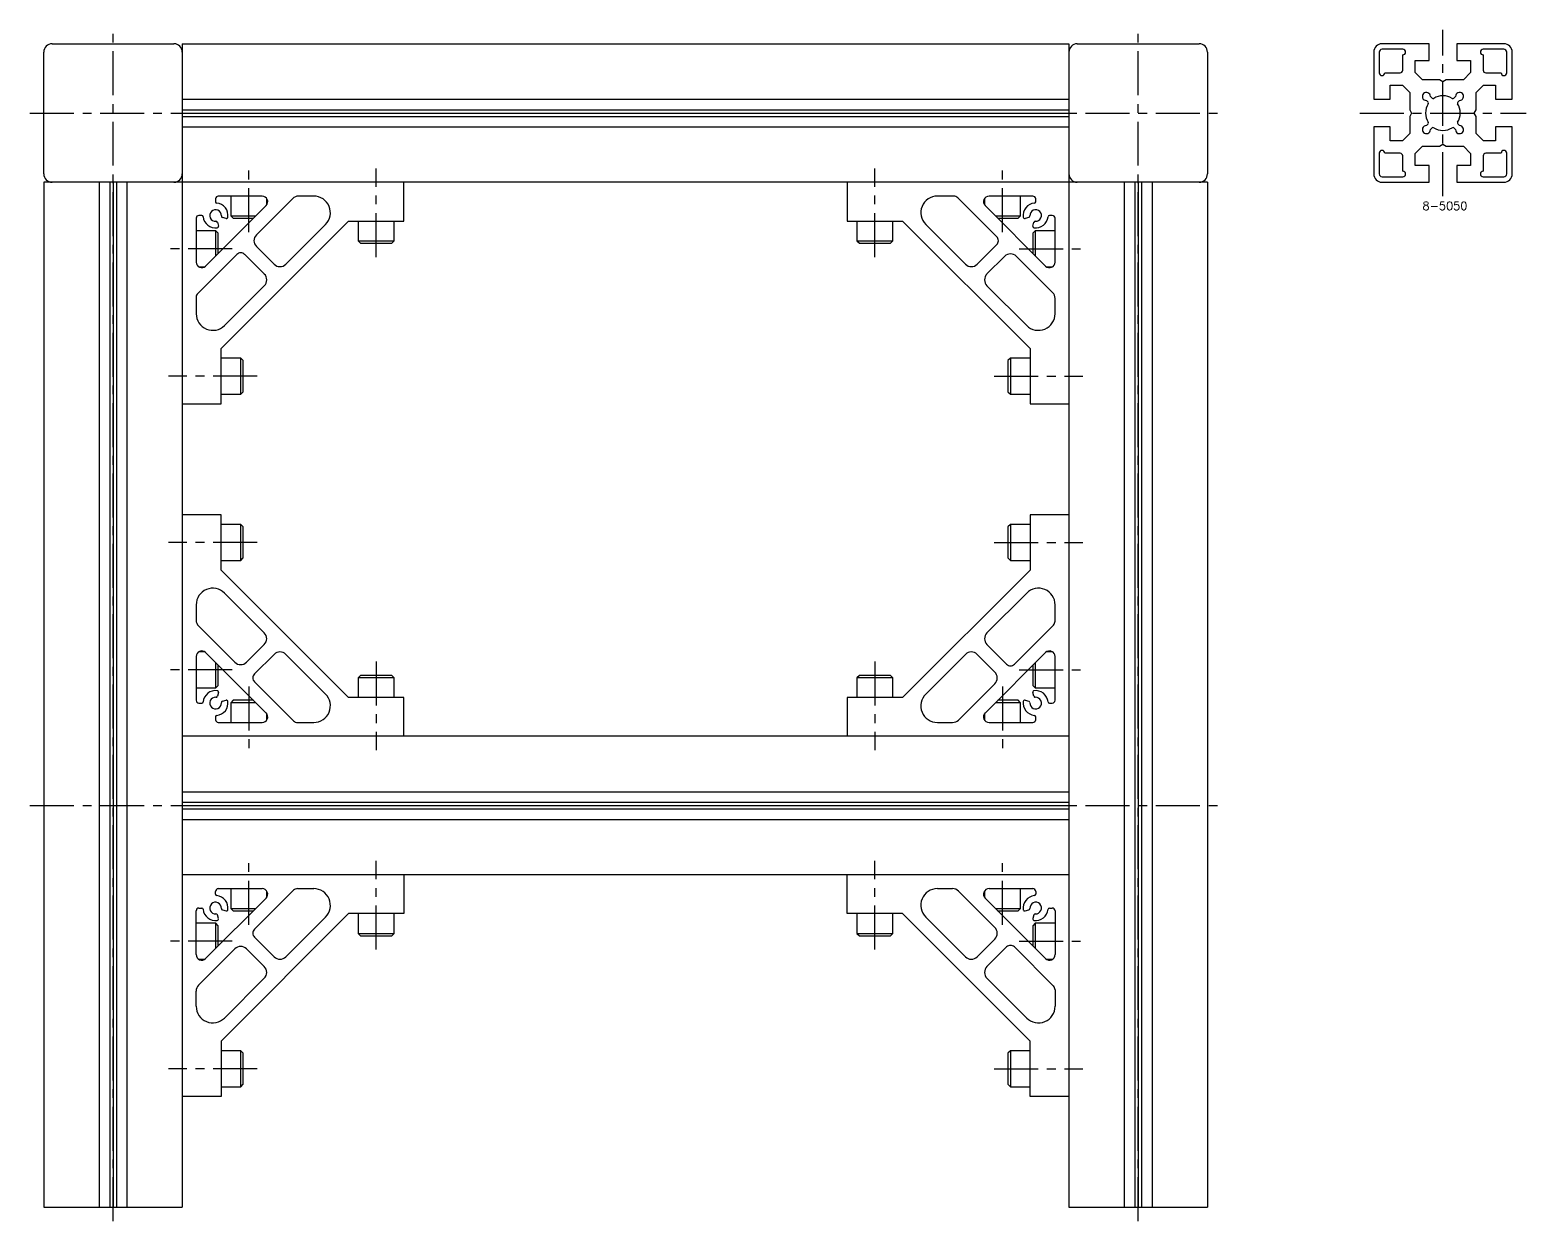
# Model space of a CAD drawing. Extents: x -5 to 1021, y -8 to 915.
# Drawn here: x 481 to 1021, y 5 to 435 of the extents above; entities that cross this region are included whole.
import ezdxf

# ---------------------------------------------------------------- set-up
doc = ezdxf.new("R2010")
doc.units = 0
doc.header["$LTSCALE"] = 0.5
doc.linetypes.add('CENTER', pattern=[50.8, 31.75, -6.35, 6.35, -6.35])
for name, color, linetype in [('MSM_CENTER', 1, 'CENTER'), ('MSM_CONTINUOUS', 7, 'CONTINUOUS'), ('MSM_PART_NUMBER', 7, 'CONTINUOUS')]:
    doc.layers.add(name, color=color, linetype=linetype)
doc.styles.get("Standard").update_dxf_attribs({"font": 'txt.shx', "height": 3, "bigfont": 'bigfont.shx'})

# ---------------------------------------------------------------- blocks, each defined once
blk = doc.blocks.new('*U10')
at = {"layer": 'MSM_PART_NUMBER'}
blk.add_text('8-5050', height=3, dxfattribs=at).set_placement((983.62, 369.97))

msp = doc.modelspace()

# ---------------------------------------------------------------- linework, layer by layer
at = {"layer": 'MSM_CENTER'}
for p, q in [((511, 5), (511, 435)), ((881, 5), (881, 435)), ((991, 375), (991, 435)), ((481, 405), (911, 405)), ((961, 405), (1021, 405)), ((560, 362), (560, 385)), ((606, 353), (606, 385)), ((786, 353), (786, 385)), ((832, 362), (832, 385)), ((554, 356), (531, 356)), ((838, 356), (861, 356)), ((563, 310), (531, 310)), ((829, 310), (861, 310)), ((563, 250), (531, 250)), ((829, 250), (861, 250)), ((606, 207), (606, 175)), ((786, 207), (786, 175)), ((554, 204), (531, 204)), ((838, 204), (861, 204)), ((560, 198), (560, 175)), ((832, 198), (832, 175)), ((481, 155), (911, 155)), ((560, 112), (560, 135)), ((606, 103), (606, 135)), ((786, 103), (786, 135)), ((832, 112), (832, 135)), ((554, 106), (531, 106)), ((838, 106), (861, 106)), ((563, 60), (531, 60)), ((829, 60), (861, 60))]:
    msp.add_line(p, q, dxfattribs=at)
at = {"layer": 'MSM_CONTINUOUS'}
for p, q in [((486, 383), (486, 427)), ((489, 430), (533, 430)), ((536, 430), (536, 10)), ((536, 430), (856, 430)), ((856, 430), (856, 10)), ((859, 430), (903, 430)), ((906, 427), (906, 383)), ((966, 427), (966, 410)), ((968, 427), (968, 419.5)), ((986, 430), (969, 430)), ((976.5, 428), (969, 428)), ((986, 424), (986, 430)), ((1013, 430), (996, 430)), ((996, 430), (996, 424)), ((1013, 428), (1005.5, 428)), ((1014, 419.5), (1014, 427)), ((1016, 410), (1016, 427)), ((976.5, 420.5), (976.5, 426)), ((981, 419.6), (981, 424)), ((981, 424), (986, 424)), ((996, 424), (1001, 424)), ((1001, 424), (1001, 419.6)), ((1005.5, 426), (1005.5, 420.5)), ((970, 419.5), (975.5, 419.5)), ((983.6, 417), (981, 419.6)), ((989.79, 417), (983.6, 417)), ((991, 416.3), (989.79, 417)), ((992.21, 417), (991, 416.3)), ((998.4, 417), (992.21, 417)), ((1001, 419.6), (998.4, 417)), ((1006.5, 419.5), (1012, 419.5)), ((972, 410), (972, 415)), ((972, 415), (976.4, 415)), ((976.4, 415), (979, 412.4)), ((979, 412.4), (979, 406.21)), ((987.05, 410.36), (986.45, 410.96)), ((995.55, 410.96), (994.95, 410.36)), ((1003, 412.4), (1005.6, 415)), ((1003, 406.21), (1003, 412.4)), ((1005.6, 415), (1010, 415)), ((1010, 415), (1010, 410)), ((536, 410), (856, 410)), ((536, 406.21), (856, 406.21)), ((536, 405), (856, 405)), ((966, 410), (972, 410)), ((979, 406.21), (979.7, 405)), ((979.7, 405), (979, 403.79)), ((985.04, 409.55), (985.64, 408.95)), ((996.36, 408.95), (996.96, 409.55)), ((1002.3, 405), (1003, 406.21)), ((1003, 403.79), (1002.3, 405)), ((1010, 410), (1016, 410)), ((536, 403.79), (856, 403.79)), ((536, 400), (856, 400)), ((972, 400), (966, 400)), ((966, 400), (966, 383)), ((972, 395), (972, 400)), ((979, 403.79), (979, 397.6)), ((985.64, 401.05), (985.04, 400.45)), ((986.45, 399.04), (987.05, 399.64)), ((994.95, 399.64), (995.55, 399.04)), ((996.96, 400.45), (996.36, 401.05)), ((1003, 397.6), (1003, 403.79)), ((1016, 400), (1010, 400)), ((1010, 400), (1010, 395)), ((1016, 383), (1016, 400)), ((976.4, 395), (972, 395)), ((979, 397.6), (976.4, 395)), ((1005.6, 395), (1003, 397.6)), ((1010, 395), (1005.6, 395)), ((968, 390.5), (968, 383)), ((975.5, 390.5), (970, 390.5)), ((976.5, 384), (976.5, 389.5)), ((981, 390.4), (983.6, 393)), ((981, 386), (981, 390.4)), ((983.6, 393), (989.79, 393)), ((989.79, 393), (991, 393.7)), ((991, 393.7), (992.21, 393)), ((992.21, 393), (998.4, 393)), ((998.4, 393), (1001, 390.4)), ((1001, 390.4), (1001, 386)), ((1005.5, 389.5), (1005.5, 384)), ((1012, 390.5), (1006.5, 390.5)), ((1014, 383), (1014, 390.5)), ((986, 386), (981, 386)), ((986, 380), (986, 386)), ((1001, 386), (996, 386)), ((996, 386), (996, 380)), ((906, 380), (486, 380)), ((486, 380), (486, 10)), ((506, 380), (506, 10)), ((509.79, 380), (509.79, 10)), ((511, 380), (511, 10)), ((512.21, 380), (512.21, 10)), ((516, 380), (516, 10)), ((616, 366), (616, 380)), ((776, 380), (776, 366)), ((876, 380), (876, 10)), ((879.79, 380), (879.79, 10)), ((881, 380), (881, 10)), ((882.21, 380), (882.21, 10)), ((886, 380), (886, 10)), ((906, 380), (906, 10)), ((969, 382), (976.5, 382)), ((969, 380), (986, 380)), ((996, 380), (1013, 380)), ((1005.5, 382), (1013, 382)), ((548, 374), (548, 372.97)), ((564.82, 375), (549, 375)), ((553.5, 375), (553.5, 367.87)), ((575.84, 374.12), (562.75, 361.03)), ((566.5, 371.91), (566.5, 374.09)), ((583.45, 375), (577.96, 375)), ((814.45, 375), (808.55, 375)), ((829.96, 360.32), (815.86, 374.41)), ((825.5, 374.09), (825.5, 371.91)), ((843, 375), (827.18, 375)), ((838.5, 367.87), (838.5, 375)), ((844, 372.97), (844, 374)), ((543.03, 368), (542, 368)), ((544.41, 349.76), (566.24, 371.59)), ((551.83, 366.97), (550.46, 367.34)), ((553.5, 367.87), (554.37, 367)), ((553.5, 367.87), (562.52, 367.87)), ((825.76, 371.59), (847.59, 349.76)), ((829.48, 367.87), (838.5, 367.87)), ((837.63, 367), (838.5, 367.87)), ((841.54, 367.34), (840.17, 366.97)), ((850, 368), (848.97, 368)), ((541, 367), (541, 351.18)), ((548.13, 362.5), (541, 362.5)), ((549, 361.63), (548.13, 362.5)), ((548.13, 353.48), (548.13, 362.5)), ((548.66, 365.54), (549.03, 364.17)), ((550, 319.99), (596.01, 366)), ((554.37, 367), (561.65, 367)), ((573.36, 350.42), (587.69, 364.76)), ((596.01, 366), (616, 366)), ((599.5, 366), (599.5, 358.87)), ((612.5, 358.87), (612.5, 366)), ((776, 366), (795.99, 366)), ((779.5, 366), (779.5, 358.87)), ((792.5, 358.87), (792.5, 366)), ((795.99, 366), (842, 319.99)), ((804.31, 364.76), (818.64, 350.42)), ((830.35, 367), (837.63, 367)), ((842.97, 364.17), (843.34, 365.54)), ((843.87, 362.5), (843, 361.63)), ((851, 362.5), (843.87, 362.5)), ((843.87, 362.5), (843.87, 353.48)), ((851, 351.18), (851, 367)), ((549, 354.35), (549, 361.63)), ((562.75, 356.79), (569.11, 350.42)), ((599.5, 358.87), (600.37, 358)), ((599.5, 358.87), (612.5, 358.87)), ((600.37, 358), (611.63, 358)), ((611.63, 358), (612.5, 358.87)), ((779.5, 358.87), (780.37, 358)), ((779.5, 358.87), (792.5, 358.87)), ((780.37, 358), (791.63, 358)), ((791.63, 358), (792.5, 358.87)), ((822.89, 350.42), (829.96, 357.49)), ((843, 361.63), (843, 354.35)), ((555.68, 353.96), (541.59, 339.86)), ((565.58, 346.89), (558.51, 353.96)), ((832.79, 353.25), (826.42, 346.89)), ((850.12, 340.16), (837.03, 353.25)), ((541.91, 349.5), (544.09, 349.5)), ((847.91, 349.5), (850.09, 349.5)), ((551.24, 328.31), (565.58, 342.64)), ((826.42, 342.64), (840.76, 328.31)), ((541, 338.45), (541, 332.55)), ((851, 332.55), (851, 338.04)), ((550, 300), (550, 319.99)), ((842, 319.99), (842, 300)), ((557.13, 316.5), (550, 316.5)), ((558, 315.63), (557.13, 316.5)), ((557.13, 303.5), (557.13, 316.5)), ((558, 304.37), (558, 315.63)), ((834.87, 316.5), (834, 315.63)), ((834, 315.63), (834, 304.37)), ((842, 316.5), (834.87, 316.5)), ((834.87, 316.5), (834.87, 303.5)), ((550, 303.5), (557.13, 303.5)), ((557.13, 303.5), (558, 304.37)), ((834, 304.37), (834.87, 303.5)), ((834.87, 303.5), (842, 303.5)), ((536, 300), (550, 300)), ((842, 300), (856, 300)), ((550, 260), (536, 260)), ((550, 240.01), (550, 260)), ((856, 260), (842, 260)), ((842, 260), (842, 240.01)), ((557.13, 256.5), (550, 256.5)), ((558, 255.63), (557.13, 256.5)), ((557.13, 243.5), (557.13, 256.5)), ((558, 244.37), (558, 255.63)), ((834.87, 256.5), (834, 255.63)), ((834, 255.63), (834, 244.37)), ((842, 256.5), (834.87, 256.5)), ((834.87, 256.5), (834.87, 243.5)), ((550, 243.5), (557.13, 243.5)), ((557.13, 243.5), (558, 244.37)), ((834, 244.37), (834.87, 243.5)), ((834.87, 243.5), (842, 243.5)), ((596.01, 194), (550, 240.01)), ((842, 240.01), (795.99, 194)), ((541, 227.45), (541, 221.96)), ((565.58, 217.36), (551.24, 231.69)), ((840.76, 231.69), (826.42, 217.36)), ((851, 221.55), (851, 227.45)), ((541.88, 219.84), (554.97, 206.75)), ((836.32, 206.04), (850.41, 220.14)), ((559.21, 206.75), (565.58, 213.11)), ((826.42, 213.11), (833.49, 206.04)), ((541, 208.82), (541, 193)), ((544.09, 210.5), (541.91, 210.5)), ((566.24, 188.41), (544.41, 210.24)), ((548.13, 197.5), (548.13, 206.52)), ((549, 198.37), (549, 205.65)), ((569.11, 209.58), (562.04, 202.51)), ((587.69, 195.24), (573.36, 209.58)), ((818.64, 209.58), (804.31, 195.24)), ((829.25, 203.21), (822.89, 209.58)), ((847.59, 210.24), (825.76, 188.41)), ((843, 205.65), (843, 198.37)), ((843.87, 206.52), (843.87, 197.5)), ((850.09, 210.5), (847.91, 210.5)), ((851, 193), (851, 208.82)), ((600.37, 202), (599.5, 201.13)), ((599.5, 201.13), (599.5, 194)), ((612.5, 201.13), (599.5, 201.13)), ((611.63, 202), (600.37, 202)), ((612.5, 201.13), (611.63, 202)), ((612.5, 194), (612.5, 201.13)), ((780.37, 202), (779.5, 201.13)), ((779.5, 201.13), (779.5, 194)), ((792.5, 201.13), (779.5, 201.13)), ((791.63, 202), (780.37, 202)), ((792.5, 201.13), (791.63, 202)), ((792.5, 194), (792.5, 201.13)), ((541, 197.5), (548.13, 197.5)), ((548.13, 197.5), (549, 198.37)), ((549.03, 195.83), (548.66, 194.46)), ((562.04, 199.68), (576.14, 185.59)), ((816.16, 185.88), (829.25, 198.97)), ((843.34, 194.46), (842.97, 195.83)), ((843, 198.37), (843.87, 197.5)), ((843.87, 197.5), (851, 197.5)), ((542, 192), (543.03, 192)), ((550.46, 192.66), (551.83, 193.03)), ((554.37, 193), (553.5, 192.13)), ((553.5, 192.13), (553.5, 185)), ((562.52, 192.13), (553.5, 192.13)), ((561.65, 193), (554.37, 193)), ((616, 194), (596.01, 194)), ((616, 180), (616, 194)), ((776, 194), (776, 180)), ((795.99, 194), (776, 194)), ((838.5, 192.13), (829.48, 192.13)), ((837.63, 193), (830.35, 193)), ((838.5, 192.13), (837.63, 193)), ((838.5, 185), (838.5, 192.13)), ((840.17, 193.03), (841.54, 192.66)), ((848.97, 192), (850, 192)), ((548, 187.03), (548, 186)), ((549, 185), (564.82, 185)), ((566.5, 185.91), (566.5, 188.09)), ((577.55, 185), (583.45, 185)), ((808.55, 185), (814.04, 185)), ((825.5, 188.09), (825.5, 185.91)), ((827.18, 185), (843, 185)), ((844, 186), (844, 187.03)), ((856, 180), (536, 180)), ((536, 160), (856, 160)), ((536, 156.21), (856, 156.21)), ((536, 155), (856, 155)), ((536, 153.79), (856, 153.79)), ((536, 150), (856, 150)), ((856, 130), (536, 130)), ((616, 130), (616, 116)), ((776, 116), (776, 130)), ((549, 125), (564.82, 125)), ((553.5, 125), (553.5, 117.87)), ((562.04, 110.32), (576.14, 124.41)), ((577.55, 125), (583.45, 125)), ((808.55, 125), (814.04, 125)), ((827.18, 125), (843, 125)), ((838.5, 117.87), (838.5, 125)), ((566.24, 121.59), (544.41, 99.76)), ((548, 122.97), (548, 124)), ((566.5, 121.91), (566.5, 124.09)), ((816.16, 124.12), (829.25, 111.03)), ((825.5, 124.09), (825.5, 121.91)), ((847.59, 99.76), (825.76, 121.59)), ((844, 124), (844, 122.97)), ((541, 101.18), (541, 117)), ((542, 118), (543.03, 118)), ((549.03, 114.17), (548.66, 115.54)), ((596.01, 116), (550, 69.99)), ((550.46, 117.34), (551.83, 116.97)), ((553.5, 117.87), (554.37, 117)), ((553.5, 117.87), (562.52, 117.87)), ((554.37, 117), (561.65, 117)), ((587.69, 114.76), (573.36, 100.42)), ((616, 116), (596.01, 116)), ((599.5, 116), (599.5, 108.87)), ((612.5, 108.87), (612.5, 116)), ((795.99, 116), (776, 116)), ((779.5, 116), (779.5, 108.87)), ((792.5, 108.87), (792.5, 116)), ((842, 69.99), (795.99, 116)), ((818.64, 100.42), (804.31, 114.76)), ((829.48, 117.87), (838.5, 117.87)), ((830.27, 117), (837.63, 117)), ((837.63, 117), (838.5, 117.87)), ((840.17, 116.97), (841.54, 117.34)), ((843.34, 115.54), (842.97, 114.17)), ((848.97, 118), (850, 118)), ((851, 117), (851, 101.18)), ((548.13, 112.5), (541, 112.5)), ((549, 111.63), (548.13, 112.5)), ((548.13, 103.48), (548.13, 112.5)), ((549, 104.27), (549, 111.63)), ((599.5, 108.87), (600.37, 108)), ((599.5, 108.87), (612.5, 108.87)), ((600.37, 108), (611.63, 108)), ((611.63, 108), (612.5, 108.87)), ((779.5, 108.87), (780.37, 108)), ((779.5, 108.87), (792.5, 108.87)), ((780.37, 108), (791.63, 108)), ((791.63, 108), (792.5, 108.87)), ((843.87, 112.5), (843, 111.63)), ((843, 111.63), (843, 104.35)), ((851, 112.5), (843.87, 112.5)), ((843.87, 112.5), (843.87, 103.48)), ((541.88, 90.16), (554.97, 103.25)), ((559.21, 103.25), (565.58, 96.89)), ((569.11, 100.42), (562.04, 107.49)), ((829.25, 106.79), (822.89, 100.42)), ((826.42, 96.89), (833.49, 103.96)), ((836.32, 103.96), (850.41, 89.86)), ((541.91, 99.5), (544.09, 99.5)), ((847.91, 99.5), (850.09, 99.5)), ((565.58, 92.64), (551.24, 78.31)), ((840.76, 78.31), (826.42, 92.64)), ((541, 82.55), (541, 88.04)), ((851, 88.45), (851, 82.55)), ((550, 69.99), (550, 50)), ((557.13, 66.5), (550, 66.5)), ((558, 65.63), (557.13, 66.5)), ((557.13, 53.5), (557.13, 66.5)), ((558, 54.37), (558, 65.63)), ((834.87, 66.5), (834, 65.63)), ((834, 65.63), (834, 54.37)), ((842, 66.5), (834.87, 66.5)), ((834.87, 66.5), (834.87, 53.5)), ((842, 50), (842, 69.99)), ((557.13, 53.5), (558, 54.37)), ((834, 54.37), (834.87, 53.5)), ((550, 50), (536, 50)), ((550, 53.5), (557.13, 53.5)), ((834.87, 53.5), (842, 53.5)), ((856, 50), (842, 50)), ((486, 10), (536, 10)), ((856, 10), (906, 10))]:
    msp.add_line(p, q, dxfattribs=at)
for centre, radius, start, end in [((489, 427), 3, 90, 180), ((533, 427), 3, 0, 90), ((859, 427), 3, 90, 180), ((903, 427), 3, 0, 90), ((969, 427), 3, 90, 180), ((969, 427), 1, 90, 180), ((976.5, 427), 1, 270, 90), ((1005.5, 427), 1, 90, 270), ((1013, 427), 3, 0, 90), ((1013, 427), 1, 0, 90), ((969, 419.5), 1, 180, 0), ((975.5, 420.5), 1, 270, 0), ((1006.5, 420.5), 1, 180, 270), ((1013, 419.5), 1, 180, 0), ((985, 411), 1.45, 358.6028, 271.3972), ((991, 405), 6.25, 57.8396, 122.1604), ((997, 411), 1.45, 268.6028, 181.3972), ((991, 405), 6.25, 147.8396, 212.1604), ((985.29, 408.59), 0.5, 327.8396, 45), ((987.41, 410.71), 0.5, 225, 302.1604), ((994.59, 410.71), 0.5, 237.8396, 315), ((996.71, 408.59), 0.5, 135, 212.1604), ((991, 405), 6.25, 327.8396, 32.1604), ((985, 399), 1.45, 88.6028, 1.3972), ((985.29, 401.41), 0.5, 315, 32.1604), ((987.41, 399.29), 0.5, 57.8396, 135), ((991, 405), 6.25, 237.8396, 302.1604), ((994.59, 399.29), 0.5, 45, 122.1604), ((997, 399), 1.45, 178.6028, 91.3972), ((996.71, 401.41), 0.5, 147.8396, 225), ((969, 390.5), 1, 0, 180), ((975.5, 389.5), 1, 0, 90), ((1006.5, 389.5), 1, 90, 180), ((1013, 390.5), 1, 0, 180), ((976.5, 383), 1, 270, 90), ((1005.5, 383), 1, 90, 270), ((489, 383), 3, 180, 270), ((533, 383), 3, 270, 0), ((859, 383), 3, 180, 270), ((903, 383), 3, 270, 0), ((969, 383), 3, 180, 270), ((969, 383), 1, 180, 270), ((1013, 383), 1, 270, 0), ((1013, 383), 3, 270, 0), ((549, 374), 1, 90, 180), ((548.5, 372.97), 0.5, 180, 264.2608), ((564.82, 373), 2, 315, 90), ((577.96, 372), 3, 90, 135), ((583.45, 369), 6, 315, 90), ((808.55, 369), 6, 90, 225), ((814.45, 373), 2, 45, 90), ((827.18, 373), 2, 90, 225), ((843, 374), 1, 0, 90), ((843.5, 372.97), 0.5, 275.7392, 0), ((542, 367), 1, 90, 180), ((543.03, 367.5), 0.5, 5.7392, 90), ((548, 368), 4.5, 185.7392, 277.8202), ((548, 368), 2.1, 356.087, 273.9131), ((548, 368), 4.5, 352.181, 84.2608), ((550.59, 367.82), 0.5, 176.0869, 255.0017), ((551.96, 367.46), 0.5, 255.0017, 352.181), ((844, 368), 4.5, 95.7392, 187.8202), ((840.04, 367.46), 0.5, 187.8202, 285.0017), ((841.41, 367.82), 0.5, 285.0017, 3.9131), ((844, 368), 2.1, 266.087, 183.9131), ((844, 368), 4.5, 262.181, 354.2608), ((848.97, 367.5), 0.5, 90, 174.2608), ((850, 367), 1, 0, 90), ((548.18, 365.41), 0.5, 15.0017, 93.9131), ((548.54, 364.04), 0.5, 277.8202, 15.0017), ((843.46, 364.04), 0.5, 165.0017, 262.181), ((843.82, 365.41), 0.5, 86.0869, 165.0017), ((564.87, 358.91), 3, 135, 224.9997), ((828.54, 358.91), 2, 314.9997, 45), ((543, 351.18), 2, 180, 315), ((557.09, 352.54), 2, 44.9997, 135), ((834.91, 351.13), 3, 45, 134.9997), ((849, 351.18), 2, 225, 0), ((563.46, 344.76), 3, 315, 44.9997), ((571.24, 352.54), 3, 224.9997, 315), ((820.76, 352.54), 3, 225, 314.9997), ((828.54, 344.76), 3, 134.9997, 225), ((543, 338.45), 2, 135, 180), ((848, 338.04), 3, 0, 45), ((547, 332.55), 6, 180, 315), ((845, 332.55), 6, 225, 0), ((547, 227.45), 6, 45, 180), ((845, 227.45), 6, 360, 135), ((544, 221.96), 3, 180, 225), ((849, 221.55), 2, 315, 0), ((563.46, 215.24), 3, 314.9997, 45), ((828.54, 215.24), 3, 135, 224.9997), ((543, 208.82), 2, 45, 180), ((849, 208.82), 2, 0, 135), ((557.09, 208.87), 3, 225, 314.9997), ((571.24, 207.46), 3, 45, 134.9997), ((820.76, 207.46), 3, 44.9997, 135), ((834.91, 207.46), 2, 224.9997, 315), ((563.46, 201.09), 2, 134.9997, 225), ((827.13, 201.09), 3, 315, 44.9997), ((548, 192), 4.5, 82.181, 174.2608), ((548.18, 194.59), 0.5, 266.0869, 345.0017), ((548.54, 195.96), 0.5, 345.0017, 82.181), ((583.45, 191), 6, 270, 45), ((808.55, 191), 6, 135, 270), ((843.46, 195.96), 0.5, 97.8202, 195.0017), ((843.82, 194.59), 0.5, 195.0017, 273.9131), ((844, 192), 4.5, 5.7392, 97.8202), ((542, 193), 1, 180, 270), ((543.03, 192.5), 0.5, 270, 354.2608), ((548, 192), 2.1, 86.087, 3.9131), ((548, 192), 4.5, 275.7392, 7.8202), ((550.59, 192.18), 0.5, 105.0017, 183.9131), ((551.96, 192.54), 0.5, 7.8202, 105.0017), ((844, 192), 4.5, 172.181, 264.2608), ((840.04, 192.54), 0.5, 75.0017, 172.181), ((841.41, 192.18), 0.5, 356.0869, 75.0017), ((844, 192), 2.1, 176.087, 93.9131), ((848.97, 192.5), 0.5, 185.7392, 270), ((850, 193), 1, 270, 0), ((548.5, 187.03), 0.5, 95.7392, 180), ((549, 186), 1, 180, 270), ((564.82, 187), 2, 270, 45), ((577.55, 187), 2, 225, 270), ((814.04, 188), 3, 270, 315), ((827.18, 187), 2, 135, 270), ((843, 186), 1, 270, 0), ((843.5, 187.03), 0.5, 0, 84.2608), ((549, 124), 1, 90, 180), ((564.82, 123), 2, 315, 90), ((577.55, 123), 2, 90, 135), ((583.45, 119), 6, 315, 90), ((808.55, 119), 6, 90, 225), ((814.04, 122), 3, 45, 90), ((827.18, 123), 2, 90, 225), ((843, 124), 1, 0, 90), ((548, 118), 2.1, 356.0869, 273.913), ((548.5, 122.97), 0.5, 180, 264.2608), ((548, 118), 4.5, 352.1798, 84.2608), ((844, 118), 4.5, 95.7392, 187.819), ((844, 118), 2.1, 266.0869, 183.913), ((843.5, 122.97), 0.5, 275.7392, 0), ((542, 117), 1, 90, 180), ((543.03, 117.5), 0.5, 5.7392, 90), ((548, 118), 4.5, 185.7392, 277.819), ((548.18, 115.41), 0.5, 14.9983, 93.9131), ((548.54, 114.04), 0.5, 277.819, 14.9983), ((550.59, 117.82), 0.5, 176.0869, 254.9983), ((551.96, 117.46), 0.5, 254.9983, 352.1798), ((840.04, 117.46), 0.5, 187.819, 284.9983), ((841.41, 117.82), 0.5, 284.9983, 3.9131), ((843.46, 114.04), 0.5, 164.9983, 262.1798), ((843.82, 115.41), 0.5, 86.0869, 164.9983), ((844, 118), 4.5, 262.1798, 354.2608), ((848.97, 117.5), 0.5, 90, 174.2608), ((850, 117), 1, 0, 90), ((563.46, 108.91), 2, 135, 225.0003), ((827.13, 108.91), 3, 315.0003, 45), ((557.09, 101.13), 3, 45.0003, 135), ((834.91, 102.54), 2, 45, 135.0003), ((543, 101.18), 2, 180, 315), ((571.24, 102.54), 3, 225.0003, 315), ((820.76, 102.54), 3, 225, 315.0003), ((849, 101.18), 2, 225, 0), ((563.46, 94.76), 3, 315, 45.0003), ((828.54, 94.76), 3, 135.0003, 225), ((544, 88.04), 3, 135, 180), ((849, 88.45), 2, 0, 45), ((547, 82.55), 6, 180, 315), ((845, 82.55), 6, 225, 0)]:
    msp.add_arc(centre, radius, start, end, dxfattribs=at)

# ---------------------------------------------------------------- block references
msp.add_blockref('*U10', (0, 0), dxfattribs=at)

doc.saveas('drawing.dxf')
